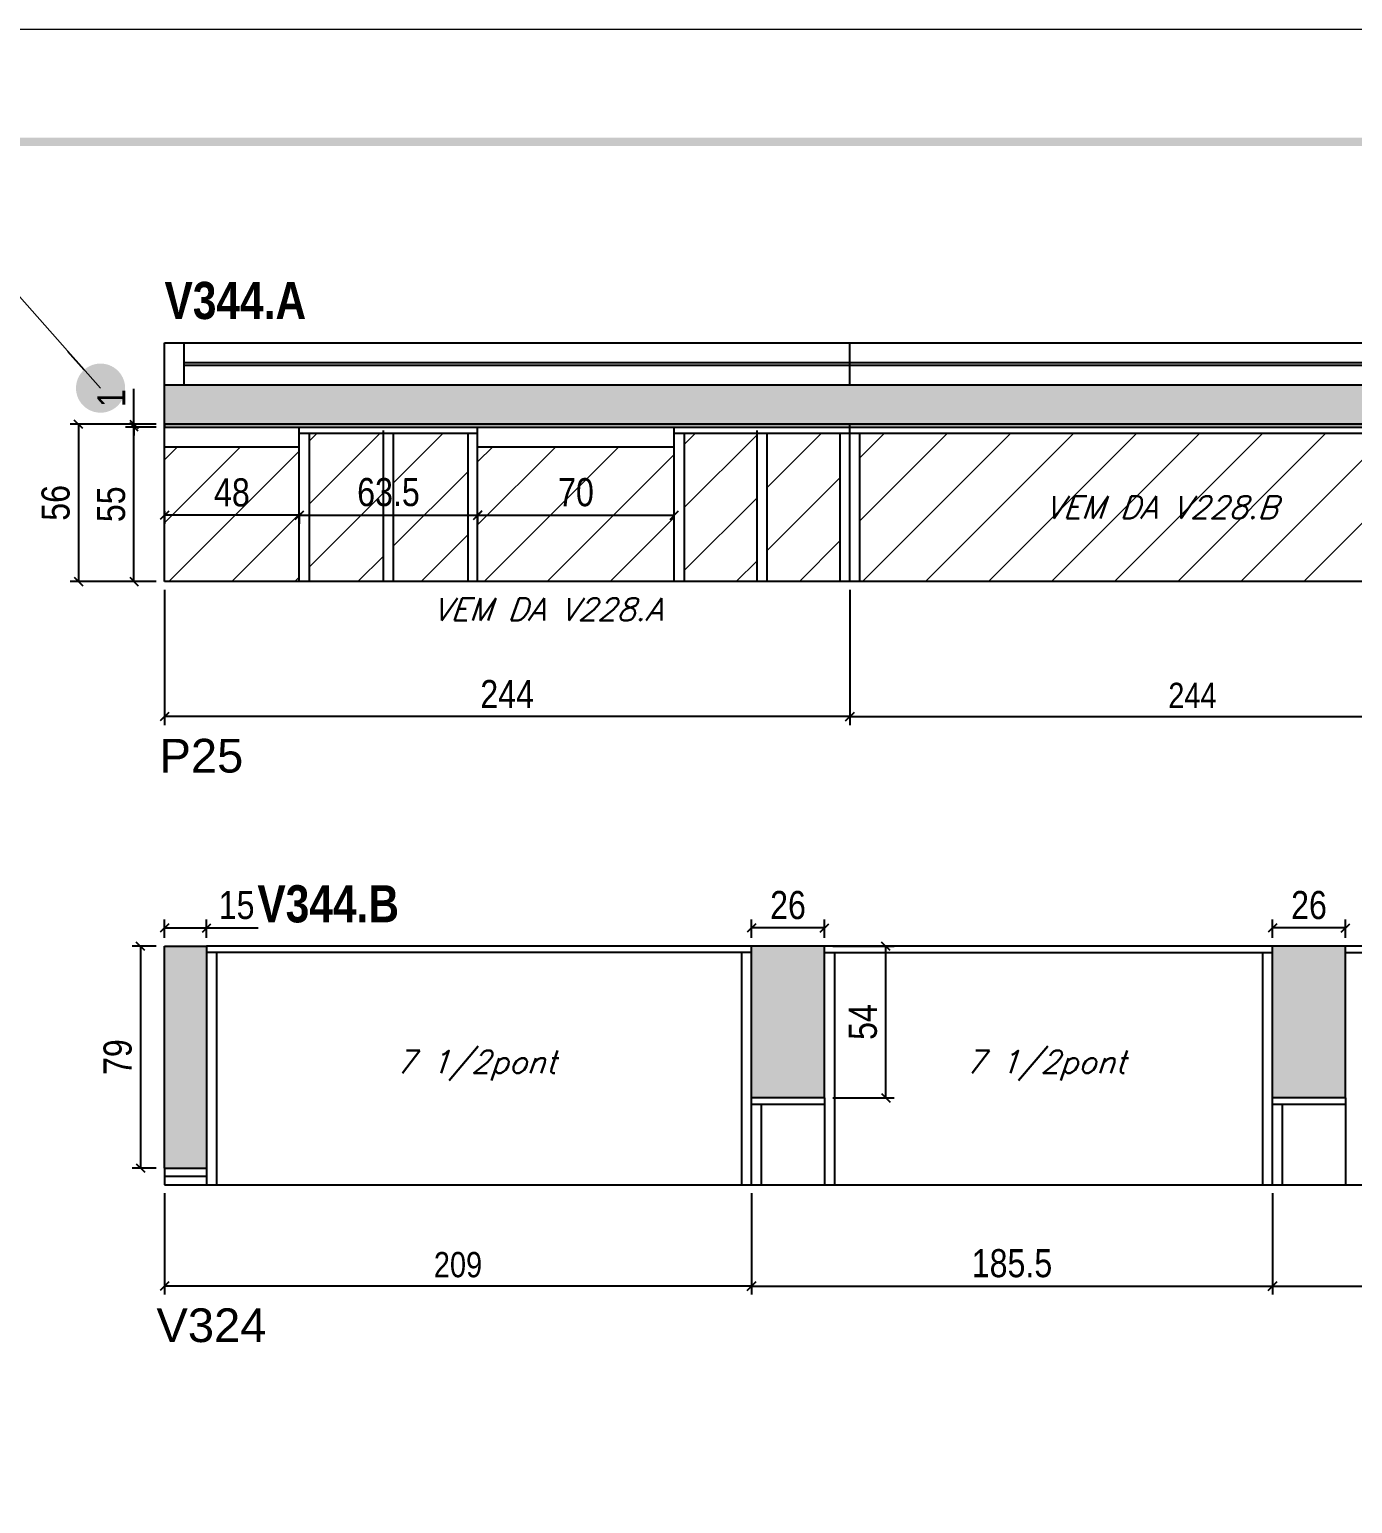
# Model space of a CAD drawing. Extents: x 13154 to 22413, y 1253 to 30260.
# Drawn here: x 16913 to 17384, y 21304 to 21829 of the extents above; entities that cross this region are included whole.
import ezdxf

# ---------------------------------------------------------------- set-up
doc = ezdxf.new("R2010")
doc.units = 0
doc.linetypes.add('DASHED', pattern=[0.75, 0.5, -0.25])
for name, color, linetype in [('5', 5, 'Continuous'), ('COTA', 241, 'Continuous'), ('NOMENCLATURA', 7, 'Continuous'), ('Painéis', 200, 'Continuous'), ('SARR_2.2x7', 40, 'Continuous'), ('SARR_3.5x7', 81, 'Continuous'), ('SARR_EDITAR', 141, 'Continuous'), ('texto', 7, 'Continuous')]:
    doc.layers.add(name, color=color, linetype=linetype)
for name, color, linetype, lineweight in [('Folhas', 255, 'Continuous', 9), ('Hachura', 251, 'Continuous', 9), ('SARRAFO DE PRESSAO', 251, 'DASHED', 9)]:
    doc.layers.add(name, color=color, linetype=linetype, lineweight=lineweight)
doc.styles.add('COTA TECNICA', font='techl___.ttf', dxfattribs={"height": 10})
doc.styles.add('COTA TECNICA-50', font='techl___.ttf', dxfattribs={"height": 9})
doc.styles.add('Romans', font='romans.shx')
doc.styles.get("Standard").update_dxf_attribs({"font": 'arial.ttf'})
doc.styles.add('TECNICA', font='techb___.ttf', dxfattribs={"height": 10})
doc.dimstyles.new('3x', dxfattribs={"dimtxt": 10, "dimasz": 5, "dimexe": 7, "dimexo": 5, "dimgap": 4, "dimtad": 1, "dimdec": 4, "dimlfac": 0.333333, "dimdsep": 46, "dimtxsty": 'Standard', "dimblk": 'DOT', "dimcen": 0.09, "dimclrd": 1, "dimclre": 1, "dimclrt": 2, "dimadec": 0, "dimazin": 2, "dimtfac": 1, "dimtdec": 4, "dimtmove": 0, "dimatfit": 3, "dimldrblk": 'DOT', "dimfxl": 1, "dimtolj": 1, "dimtzin": 0, "dimlwd": 9, "dimlwe": 9, "dimarcsym": 0})
doc.dimstyles.new('COTA PAINEL-50', dxfattribs={"dimtxt": 9, "dimasz": 3, "dimexe": 3, "dimexo": 3, "dimgap": 3, "dimtad": 1, "dimdec": 1, "dimzin": 12, "dimdsep": 46, "dimtxsty": 'COTA TECNICA-50', "dimblk1": 'OBLIQUE', "dimblk2": 'OBLIQUE', "dimsah": 1, "dimcen": 0.9, "dimclrd": 4, "dimclre": 4, "dimclrt": 240, "dimadec": 1, "dimazin": 3, "dimtfac": 1, "dimtdec": 1, "dimtmove": 0, "dimatfit": 3, "dimfxl": 1, "dimtolj": 1, "dimtzin": 12, "dimarcsym": 0})
doc.dimstyles.new('PAINEL', dxfattribs={"dimtxt": 10, "dimasz": 3, "dimexe": 3, "dimexo": 3, "dimgap": 3, "dimtad": 1, "dimdec": 1, "dimzin": 12, "dimdsep": 46, "dimtxsty": 'COTA TECNICA', "dimblk1": 'OBLIQUE', "dimblk2": 'OBLIQUE', "dimsah": 1, "dimcen": 0.9, "dimclrd": 4, "dimclre": 4, "dimclrt": 240, "dimadec": 1, "dimazin": 3, "dimtfac": 1, "dimtdec": 1, "dimtmove": 0, "dimatfit": 3, "dimfxl": 1, "dimtolj": 1, "dimtzin": 12, "dimarcsym": 0})

# ---------------------------------------------------------------- blocks, each defined once
blk = doc.blocks.new('9999999999')
at = {"layer": 'Folhas'}
blk.add_lwpolyline([(98138.98, 34190.21), (99623.98, 34190.21), (99623.98, 35240.21), (98138.98, 35240.21)], close=True, dxfattribs=at)
at = {"layer": 'Folhas', "color": 30, "const_width": 3}
blk.add_lwpolyline([(98213.98, 34230.21), (99583.98, 34230.21), (99583.98, 35200.21), (98213.98, 35200.21)], close=True, dxfattribs=at)
blk = doc.blocks.new('_Oblique')
at = {"color": 0, "linetype": 'ByBlock', "lineweight": -2}
blk.add_line((-0.5, -0.5), (0.5, 0.5), dxfattribs=at)
blk = doc.blocks.new('*D34')
at = {"layer": 'COTA', "color": 4, "linetype": 'ByBlock', "lineweight": -2, "transparency": 16777216}
for p, q in [((17205.27, 21629.54), (17205.27, 21581.4)), ((17449.27, 21629.54), (17449.27, 21581.4)), ((17205.27, 21584.4), (17449.27, 21584.4))]:
    blk.add_line(p, q, dxfattribs=at)
at = {"layer": 'Defpoints', "color": 0, "linetype": 'ByBlock', "transparency": 16777216}
for p in [(17205.27, 21632.54), (17449.27, 21632.54), (17449.27, 21584.4)]:
    blk.add_point(p, dxfattribs=at)
at = {"layer": 'COTA', "color": 4, "linetype": 'ByBlock', "lineweight": -2, "transparency": 16777216, "xscale": 3, "yscale": 3, "zscale": 3, "rotation": 180}
blk.add_blockref('_Oblique', (17205.27, 21584.4), dxfattribs=at)
at = {"layer": 'COTA', "color": 4, "linetype": 'ByBlock', "lineweight": -2, "transparency": 16777216, "xscale": 3, "yscale": 3, "zscale": 3}
blk.add_blockref('_Oblique', (17449.27, 21584.4), dxfattribs=at)
at = {"layer": 'COTA', "color": 240, "linetype": 'ByBlock', "transparency": 16777216, "insert": (17327.27, 21591.97), "char_height": 9, "attachment_point": 5, "style": 'COTA TECNICA-50'}
blk.add_mtext('\\A1;244', dxfattribs=at)
blk = doc.blocks.new('*D787')
at = {"layer": 'COTA', "color": 4, "linetype": 'ByBlock', "lineweight": -2, "transparency": 16777216}
for p, q in [((16961.27, 21629.54), (16961.27, 21581.4)), ((17205.27, 21629.54), (17205.27, 21581.4)), ((17205.27, 21584.4), (16961.27, 21584.4))]:
    blk.add_line(p, q, dxfattribs=at)
at = {"layer": 'Defpoints', "color": 0, "linetype": 'ByBlock', "transparency": 16777216}
for p in [(16961.27, 21632.54), (17205.27, 21632.54), (16961.27, 21584.4)]:
    blk.add_point(p, dxfattribs=at)
at = {"layer": 'COTA', "color": 4, "linetype": 'ByBlock', "lineweight": -2, "transparency": 16777216, "xscale": 3, "yscale": 3, "zscale": 3, "rotation": 180}
blk.add_blockref('_Oblique', (16961.27, 21584.4), dxfattribs=at)
at = {"layer": 'COTA', "color": 4, "linetype": 'ByBlock', "lineweight": -2, "transparency": 16777216, "xscale": 3, "yscale": 3, "zscale": 3}
blk.add_blockref('_Oblique', (17205.27, 21584.4), dxfattribs=at)
at = {"layer": 'COTA', "color": 240, "linetype": 'ByBlock', "transparency": 16777216, "insert": (17083.27, 21592.47), "char_height": 10, "attachment_point": 5, "style": 'COTA TECNICA'}
blk.add_mtext('\\A1;244', dxfattribs=at)
blk = doc.blocks.new('*D788')
at = {"layer": 'COTA', "color": 4, "linetype": 'ByBlock', "lineweight": -2, "transparency": 16777216}
for p, q in [((16961.27, 21657.54), (16961.27, 21653.11)), ((17009.27, 21657.04), (17009.27, 21653.11)), ((17009.27, 21656.11), (16961.27, 21656.11))]:
    blk.add_line(p, q, dxfattribs=at)
at = {"layer": 'Defpoints', "color": 0, "linetype": 'ByBlock', "transparency": 16777216}
for p in [(16961.27, 21660.54), (17009.27, 21660.04), (16961.27, 21656.11)]:
    blk.add_point(p, dxfattribs=at)
at = {"layer": 'COTA', "color": 4, "linetype": 'ByBlock', "lineweight": -2, "transparency": 16777216, "xscale": 3, "yscale": 3, "zscale": 3, "rotation": 180}
blk.add_blockref('_Oblique', (16961.27, 21656.11), dxfattribs=at)
at = {"layer": 'COTA', "color": 4, "linetype": 'ByBlock', "lineweight": -2, "transparency": 16777216, "xscale": 3, "yscale": 3, "zscale": 3}
blk.add_blockref('_Oblique', (17009.27, 21656.11), dxfattribs=at)
at = {"layer": 'COTA', "color": 240, "linetype": 'ByBlock', "transparency": 16777216, "insert": (16985.27, 21664.21), "char_height": 10, "attachment_point": 5, "style": 'COTA TECNICA'}
blk.add_mtext('\\A1;48', dxfattribs=at)
blk = doc.blocks.new('*D797')
at = {"layer": 'COTA', "color": 4, "linetype": 'ByBlock', "lineweight": -2, "transparency": 16777216}
for p, q in [((16961.27, 21414.64), (16961.27, 21378.55)), ((17170.27, 21414.64), (17170.27, 21378.55)), ((17170.27, 21381.55), (16961.27, 21381.55))]:
    blk.add_line(p, q, dxfattribs=at)
at = {"layer": 'Defpoints', "color": 0, "linetype": 'ByBlock', "transparency": 16777216}
for p in [(16961.27, 21417.64), (17170.27, 21417.64), (16961.27, 21381.55)]:
    blk.add_point(p, dxfattribs=at)
at = {"layer": 'COTA', "color": 4, "linetype": 'ByBlock', "lineweight": -2, "transparency": 16777216, "xscale": 3, "yscale": 3, "zscale": 3, "rotation": 180}
blk.add_blockref('_Oblique', (16961.27, 21381.55), dxfattribs=at)
at = {"layer": 'COTA', "color": 4, "linetype": 'ByBlock', "lineweight": -2, "transparency": 16777216, "xscale": 3, "yscale": 3, "zscale": 3}
blk.add_blockref('_Oblique', (17170.27, 21381.55), dxfattribs=at)
at = {"layer": 'COTA', "color": 240, "linetype": 'ByBlock', "transparency": 16777216, "insert": (17065.77, 21389.17), "char_height": 9, "attachment_point": 5, "style": 'COTA TECNICA-50'}
blk.add_mtext('\\A1;209', dxfattribs=at)
blk = doc.blocks.new('*D798')
at = {"layer": 'COTA', "color": 4, "linetype": 'ByBlock', "lineweight": -2, "transparency": 16777216}
for p, q in [((17170.27, 21414.64), (17170.27, 21378.55)), ((17355.77, 21414.64), (17355.77, 21378.55)), ((17170.27, 21381.55), (17355.77, 21381.55))]:
    blk.add_line(p, q, dxfattribs=at)
at = {"layer": 'Defpoints', "color": 0, "linetype": 'ByBlock', "transparency": 16777216}
for p in [(17170.27, 21417.64), (17355.77, 21417.64), (17355.77, 21381.55)]:
    blk.add_point(p, dxfattribs=at)
at = {"layer": 'COTA', "color": 4, "linetype": 'ByBlock', "lineweight": -2, "transparency": 16777216, "xscale": 3, "yscale": 3, "zscale": 3, "rotation": 180}
blk.add_blockref('_Oblique', (17170.27, 21381.55), dxfattribs=at)
at = {"layer": 'COTA', "color": 4, "linetype": 'ByBlock', "lineweight": -2, "transparency": 16777216, "xscale": 3, "yscale": 3, "zscale": 3}
blk.add_blockref('_Oblique', (17355.77, 21381.55), dxfattribs=at)
at = {"layer": 'COTA', "color": 240, "linetype": 'ByBlock', "transparency": 16777216, "insert": (17263.02, 21389.68), "char_height": 10, "attachment_point": 5, "style": 'COTA TECNICA'}
blk.add_mtext('\\A1;185.5', dxfattribs=at)
blk = doc.blocks.new('*D799')
at = {"layer": 'COTA', "color": 4, "linetype": 'ByBlock', "lineweight": -2, "transparency": 16777216}
for p, q in [((17355.77, 21414.64), (17355.77, 21378.55)), ((17540.77, 21414.64), (17540.77, 21378.55)), ((17355.77, 21381.55), (17540.77, 21381.55))]:
    blk.add_line(p, q, dxfattribs=at)
at = {"layer": 'Defpoints', "color": 0, "linetype": 'ByBlock', "transparency": 16777216}
for p in [(17355.77, 21417.64), (17540.77, 21417.64), (17540.77, 21381.55)]:
    blk.add_point(p, dxfattribs=at)
at = {"layer": 'COTA', "color": 4, "linetype": 'ByBlock', "lineweight": -2, "transparency": 16777216, "xscale": 3, "yscale": 3, "zscale": 3, "rotation": 180}
blk.add_blockref('_Oblique', (17355.77, 21381.55), dxfattribs=at)
at = {"layer": 'COTA', "color": 4, "linetype": 'ByBlock', "lineweight": -2, "transparency": 16777216, "xscale": 3, "yscale": 3, "zscale": 3}
blk.add_blockref('_Oblique', (17540.77, 21381.55), dxfattribs=at)
at = {"layer": 'COTA', "color": 240, "linetype": 'ByBlock', "transparency": 16777216, "insert": (17448.27, 21389.68), "char_height": 10, "attachment_point": 5, "style": 'COTA TECNICA'}
blk.add_mtext('\\A1;185', dxfattribs=at)
blk = doc.blocks.new('*D668')
at = {"layer": 'COTA', "color": 4, "linetype": 'ByBlock', "lineweight": -2, "transparency": 16777216}
for p, q in [((17170.27, 21505.64), (17170.27, 21512.14)), ((17196.27, 21505.64), (17196.27, 21512.14)), ((17196.27, 21509.14), (17170.27, 21509.14))]:
    blk.add_line(p, q, dxfattribs=at)
at = {"layer": 'Defpoints', "color": 0, "linetype": 'ByBlock', "transparency": 16777216}
for p in [(17170.27, 21509.14), (17170.27, 21502.64), (17196.27, 21502.64)]:
    blk.add_point(p, dxfattribs=at)
at = {"layer": 'COTA', "color": 4, "linetype": 'ByBlock', "lineweight": -2, "transparency": 16777216, "xscale": 3, "yscale": 3, "zscale": 3, "rotation": 180}
blk.add_blockref('_Oblique', (17170.27, 21509.14), dxfattribs=at)
at = {"layer": 'COTA', "color": 4, "linetype": 'ByBlock', "lineweight": -2, "transparency": 16777216, "xscale": 3, "yscale": 3, "zscale": 3}
blk.add_blockref('_Oblique', (17196.27, 21509.14), dxfattribs=at)
at = {"layer": 'COTA', "color": 240, "linetype": 'ByBlock', "transparency": 16777216, "insert": (17183.27, 21517.24), "char_height": 10, "attachment_point": 5, "style": 'COTA TECNICA'}
blk.add_mtext('\\A1;26', dxfattribs=at)
blk = doc.blocks.new('*D669')
at = {"layer": 'COTA', "color": 4, "linetype": 'ByBlock', "lineweight": -2, "transparency": 16777216}
for p, q in [((17355.77, 21505.64), (17355.77, 21512.14)), ((17381.77, 21505.64), (17381.77, 21512.14)), ((17381.77, 21509.14), (17355.77, 21509.14))]:
    blk.add_line(p, q, dxfattribs=at)
at = {"layer": 'Defpoints', "color": 0, "linetype": 'ByBlock', "transparency": 16777216}
for p in [(17355.77, 21509.14), (17355.77, 21502.64), (17381.77, 21502.64)]:
    blk.add_point(p, dxfattribs=at)
at = {"layer": 'COTA', "color": 4, "linetype": 'ByBlock', "lineweight": -2, "transparency": 16777216, "xscale": 3, "yscale": 3, "zscale": 3, "rotation": 180}
blk.add_blockref('_Oblique', (17355.77, 21509.14), dxfattribs=at)
at = {"layer": 'COTA', "color": 4, "linetype": 'ByBlock', "lineweight": -2, "transparency": 16777216, "xscale": 3, "yscale": 3, "zscale": 3}
blk.add_blockref('_Oblique', (17381.77, 21509.14), dxfattribs=at)
at = {"layer": 'COTA', "color": 240, "linetype": 'ByBlock', "transparency": 16777216, "insert": (17368.77, 21517.24), "char_height": 10, "attachment_point": 5, "style": 'COTA TECNICA'}
blk.add_mtext('\\A1;26', dxfattribs=at)
blk = doc.blocks.new('*D670')
at = {"layer": 'COTA', "color": 4, "linetype": 'ByBlock', "lineweight": -2, "transparency": 16777216}
for p, q in [((16961.27, 21505.64), (16961.27, 21512.14)), ((16976.27, 21505.64), (16976.27, 21512.14)), ((16961.27, 21509.14), (16976.27, 21509.14)), ((16976.27, 21509.14), (16994.64, 21509.14))]:
    blk.add_line(p, q, dxfattribs=at)
at = {"layer": 'Defpoints', "color": 0, "linetype": 'ByBlock', "transparency": 16777216}
for p in [(16976.27, 21509.14), (16961.27, 21502.64), (16976.27, 21502.64)]:
    blk.add_point(p, dxfattribs=at)
at = {"layer": 'COTA', "color": 4, "linetype": 'ByBlock', "lineweight": -2, "transparency": 16777216, "xscale": 3, "yscale": 3, "zscale": 3, "rotation": 180}
blk.add_blockref('_Oblique', (16961.27, 21509.14), dxfattribs=at)
at = {"layer": 'COTA', "color": 4, "linetype": 'ByBlock', "lineweight": -2, "transparency": 16777216, "xscale": 3, "yscale": 3, "zscale": 3}
blk.add_blockref('_Oblique', (16976.27, 21509.14), dxfattribs=at)
at = {"layer": 'COTA', "color": 240, "linetype": 'ByBlock', "transparency": 16777216, "insert": (16986.95, 21517.25), "char_height": 10, "attachment_point": 5, "style": 'COTA TECNICA'}
blk.add_mtext('\\A1;15', dxfattribs=at)
blk = doc.blocks.new('*D671')
at = {"layer": 'COTA', "color": 4, "linetype": 'ByBlock', "lineweight": -2, "transparency": 16777216}
for p, q in [((17009.27, 21657.04), (17009.27, 21653.11)), ((17072.77, 21657.04), (17072.77, 21653.11)), ((17009.27, 21656.11), (17072.77, 21656.11))]:
    blk.add_line(p, q, dxfattribs=at)
at = {"layer": 'Defpoints', "color": 0, "linetype": 'ByBlock', "transparency": 16777216}
for p in [(17009.27, 21660.04), (17072.77, 21660.04), (17072.77, 21656.11)]:
    blk.add_point(p, dxfattribs=at)
at = {"layer": 'COTA', "color": 4, "linetype": 'ByBlock', "lineweight": -2, "transparency": 16777216, "xscale": 3, "yscale": 3, "zscale": 3, "rotation": 180}
blk.add_blockref('_Oblique', (17009.27, 21656.11), dxfattribs=at)
at = {"layer": 'COTA', "color": 4, "linetype": 'ByBlock', "lineweight": -2, "transparency": 16777216, "xscale": 3, "yscale": 3, "zscale": 3}
blk.add_blockref('_Oblique', (17072.77, 21656.11), dxfattribs=at)
at = {"layer": 'COTA', "color": 240, "linetype": 'ByBlock', "transparency": 16777216, "insert": (17041.02, 21664.33), "char_height": 10, "attachment_point": 5, "style": 'COTA TECNICA'}
blk.add_mtext('\\A1;63.5', dxfattribs=at)
blk = doc.blocks.new('*D672')
at = {"layer": 'COTA', "color": 4, "linetype": 'ByBlock', "lineweight": -2, "transparency": 16777216}
for p, q in [((17072.77, 21657.04), (17072.77, 21653.18)), ((17072.77, 21656.18), (17142.77, 21656.18))]:
    blk.add_line(p, q, dxfattribs=at)
at = {"layer": 'Defpoints', "color": 0, "linetype": 'ByBlock', "transparency": 16777216}
for p in [(17072.77, 21660.04), (17142.77, 21656.18), (17142.77, 21656.18)]:
    blk.add_point(p, dxfattribs=at)
at = {"layer": 'COTA', "color": 4, "linetype": 'ByBlock', "lineweight": -2, "transparency": 16777216, "xscale": 3, "yscale": 3, "zscale": 3, "rotation": 180}
blk.add_blockref('_Oblique', (17072.77, 21656.18), dxfattribs=at)
at = {"layer": 'COTA', "color": 4, "linetype": 'ByBlock', "lineweight": -2, "transparency": 16777216, "xscale": 3, "yscale": 3, "zscale": 3}
blk.add_blockref('_Oblique', (17142.77, 21656.18), dxfattribs=at)
at = {"layer": 'COTA', "color": 240, "linetype": 'ByBlock', "transparency": 16777216, "insert": (17107.77, 21664.29), "char_height": 10, "attachment_point": 5, "style": 'COTA TECNICA'}
blk.add_mtext('\\A1;70', dxfattribs=at)
blk = doc.blocks.new('*D684')
at = {"layer": 'COTA', "color": 4, "linetype": 'ByBlock', "lineweight": -2, "transparency": 16777216}
for p, q in [((17199.27, 21502.64), (17221.09, 21502.64)), ((17218.09, 21448.64), (17218.09, 21502.64)), ((17199.27, 21448.64), (17221.09, 21448.64))]:
    blk.add_line(p, q, dxfattribs=at)
at = {"layer": 'Defpoints', "color": 0, "linetype": 'ByBlock', "transparency": 16777216}
for p in [(17196.27, 21502.64), (17218.09, 21502.64), (17196.27, 21448.64)]:
    blk.add_point(p, dxfattribs=at)
at = {"layer": 'COTA', "color": 4, "linetype": 'ByBlock', "lineweight": -2, "transparency": 16777216, "xscale": 3, "yscale": 3, "zscale": 3}
for p, rotation in [((17218.09, 21502.64), 90), ((17218.09, 21448.64), 270)]:
    blk.add_blockref('_Oblique', p, dxfattribs=dict(at, rotation=rotation))
at = {"layer": 'COTA', "color": 240, "linetype": 'ByBlock', "transparency": 16777216, "insert": (17209.98, 21475.64), "char_height": 10, "attachment_point": 5, "rotation": 90, "style": 'COTA TECNICA'}
blk.add_mtext('\\A1;54', dxfattribs=at)
blk = doc.blocks.new('*D685')
at = {"layer": 'COTA', "color": 4, "linetype": 'ByBlock', "lineweight": -2, "transparency": 16777216}
for p, q in [((17199.27, 21502.64), (17221.09, 21502.64)), ((17218.09, 21448.64), (17218.09, 21502.64)), ((17199.27, 21448.64), (17221.09, 21448.64))]:
    blk.add_line(p, q, dxfattribs=at)
at = {"layer": 'Defpoints', "color": 0, "linetype": 'ByBlock', "transparency": 16777216}
for p in [(17196.27, 21502.64), (17218.09, 21502.64), (17196.27, 21448.64)]:
    blk.add_point(p, dxfattribs=at)
at = {"layer": 'COTA', "color": 4, "linetype": 'ByBlock', "lineweight": -2, "transparency": 16777216, "xscale": 3, "yscale": 3, "zscale": 3}
for p, rotation in [((17218.09, 21502.64), 90), ((17218.09, 21448.64), 270)]:
    blk.add_blockref('_Oblique', p, dxfattribs=dict(at, rotation=rotation))
at = {"layer": 'COTA', "color": 240, "linetype": 'ByBlock', "transparency": 16777216, "insert": (17209.98, 21475.64), "char_height": 10, "attachment_point": 5, "rotation": 90, "style": 'COTA TECNICA'}
blk.add_mtext('\\A1;54', dxfattribs=at)
blk = doc.blocks.new('*D697')
at = {"layer": 'COTA', "color": 4, "linetype": 'ByBlock', "lineweight": -2, "transparency": 16777216}
for p, q in [((16958.27, 21502.64), (16949.72, 21502.64)), ((16952.72, 21502.64), (16952.72, 21423.64)), ((16958.27, 21423.64), (16949.72, 21423.64))]:
    blk.add_line(p, q, dxfattribs=at)
at = {"layer": 'Defpoints', "color": 0, "linetype": 'ByBlock', "transparency": 16777216}
for p in [(16961.27, 21502.64), (16952.72, 21423.64), (16961.27, 21423.64)]:
    blk.add_point(p, dxfattribs=at)
at = {"layer": 'COTA', "color": 4, "linetype": 'ByBlock', "lineweight": -2, "transparency": 16777216, "xscale": 3, "yscale": 3, "zscale": 3}
for p, rotation in [((16952.72, 21502.64), 90), ((16952.72, 21423.64), 270)]:
    blk.add_blockref('_Oblique', p, dxfattribs=dict(at, rotation=rotation))
at = {"layer": 'COTA', "color": 240, "linetype": 'ByBlock', "transparency": 16777216, "insert": (16944.62, 21463.14), "char_height": 10, "attachment_point": 5, "rotation": 90, "style": 'COTA TECNICA'}
blk.add_mtext('\\A1;79', dxfattribs=at)
blk = doc.blocks.new('*D3304')
at = {"layer": 'COTA', "color": 4, "lineweight": -2, "transparency": 16777216}
for p, q in [((16958.27, 21688.54), (16927.66, 21688.54)), ((16930.66, 21688.54), (16930.66, 21632.54)), ((16958.27, 21632.54), (16927.66, 21632.54))]:
    blk.add_line(p, q, dxfattribs=at)
at = {"layer": 'Defpoints', "color": 0, "transparency": 16777216}
for p in [(16961.27, 21688.54), (16930.66, 21632.54), (16961.27, 21632.54)]:
    blk.add_point(p, dxfattribs=at)
at = {"layer": 'COTA', "color": 4, "lineweight": -2, "transparency": 16777216, "xscale": 3, "yscale": 3, "zscale": 3}
for p, rotation in [((16930.66, 21688.54), 90), ((16930.66, 21632.54), 270)]:
    blk.add_blockref('_Oblique', p, dxfattribs=dict(at, rotation=rotation))
at = {"layer": 'COTA', "color": 240, "transparency": 16777216, "insert": (16922.55, 21660.54), "char_height": 10, "attachment_point": 5, "rotation": 90, "style": 'COTA TECNICA'}
blk.add_mtext('\\A1;56', dxfattribs=at)
blk = doc.blocks.new('*D3305')
at = {"layer": 'COTA', "color": 4, "lineweight": -2, "transparency": 16777216}
for p, q in [((16958.27, 21687.54), (16947.41, 21687.54)), ((16950.41, 21632.54), (16950.41, 21687.54)), ((16958.27, 21632.54), (16947.41, 21632.54))]:
    blk.add_line(p, q, dxfattribs=at)
at = {"layer": 'Defpoints', "color": 0, "transparency": 16777216}
for p in [(16950.41, 21687.54), (16961.27, 21687.54), (16961.27, 21632.54)]:
    blk.add_point(p, dxfattribs=at)
at = {"layer": 'COTA', "color": 4, "lineweight": -2, "transparency": 16777216, "xscale": 3, "yscale": 3, "zscale": 3}
for p, rotation in [((16950.41, 21687.54), 90), ((16950.41, 21632.54), 270)]:
    blk.add_blockref('_Oblique', p, dxfattribs=dict(at, rotation=rotation))
at = {"layer": 'COTA', "color": 240, "transparency": 16777216, "insert": (16942.3, 21660.04), "char_height": 10, "attachment_point": 5, "rotation": 90, "style": 'COTA TECNICA'}
blk.add_mtext('\\A1;55', dxfattribs=at)
blk = doc.blocks.new('*D3306')
at = {"layer": 'COTA', "color": 4, "lineweight": -2, "transparency": 16777216}
for p, q in [((16950.41, 21688.54), (16950.41, 21701.12)), ((16958.27, 21688.54), (16947.41, 21688.54)), ((16950.41, 21687.54), (16950.41, 21688.54)), ((16958.27, 21687.54), (16947.41, 21687.54)), ((16950.41, 21687.54), (16950.41, 21684.54))]:
    blk.add_line(p, q, dxfattribs=at)
at = {"layer": 'Defpoints', "color": 0, "transparency": 16777216}
for p in [(16950.41, 21688.54), (16961.27, 21688.54), (16961.27, 21687.54)]:
    blk.add_point(p, dxfattribs=at)
at = {"layer": 'COTA', "color": 4, "lineweight": -2, "transparency": 16777216, "xscale": 3, "yscale": 3, "zscale": 3}
for p, rotation in [((16950.41, 21688.54), 270), ((16950.41, 21687.54), 90)]:
    blk.add_blockref('_Oblique', p, dxfattribs=dict(at, rotation=rotation))
at = {"layer": 'COTA', "color": 240, "transparency": 16777216, "insert": (16942.35, 21697.83), "char_height": 10, "attachment_point": 5, "rotation": 90, "style": 'COTA TECNICA'}
blk.add_mtext('\\A1;1', dxfattribs=at)
blk = doc.blocks.new('_Dot')
at = {"color": 0, "linetype": 'ByBlock', "lineweight": -2}
blk.add_line((-0.5, 0), (-1, 0), dxfattribs=at)
at = {"color": 0, "linetype": 'ByBlock', "const_width": 0.5}
blk.add_lwpolyline([(-0.25, 0, 1), (0.25, 0, 1)], format="xyb", close=True, dxfattribs=at)

msp = doc.modelspace()

# ---------------------------------------------------------------- hatches: boundary and pattern name
at = {"layer": 'COTA', "linetype": 'ByBlock'}
h = msp.add_hatch(dxfattribs=at)
h.set_pattern_fill('AR-CONC', color=256, scale=0.03)
h.set_pattern_definition([(50, (-115866.6203, -5371.0305), (5.46554007, -0.47817257), [0.5715, -6.2865]), (355, (-115866.62, -5371.0305), (-1.05730264, 5.73170536), [0.4572, -5.02921753]), (100.4514447, (-115866.165, -5371.0704), (4.40823741, 5.25353256), [0.48570026, -5.34270734]), (46.1842, (-115866.62, -5369.5065), (8.13237123, -1.26126984), [0.85725, -9.42975]), (96.6355576, (-115865.9426, -5369.612), (7.122124, 7.42278374), [0.7285507, -8.01406824]), (351.184151, (-115866.62, -5369.5065), (7.122124, 7.42278374), [0.685799, -7.54379196]), (21, (-115865.8583, -5369.8875), (4.54843174, -3.06795595), [0.5715, -6.2865]), (326, (-115865.858, -5369.8875), (1.85406085, 5.52563898), [0.4572, -5.0292]), (71.451445, (-115865.479, -5370.143), (6.40249258, 2.45768307), [0.48570026, -5.34269813]), (37.5, (-115866.6203, -5371.0305), (0.092658098, 2.536651166), [0, -4.96824, 0, -5.1054, 0, -5.04825]), (7.5, (-115866.6203, -5371.0305), (2.004589875, 3.005417245), [0, -2.91084, 0, -4.85394, 0, -1.92405]), (327.5, (-115868.3195, -5371.0305), (4.067717855, -0.17186232), [0, -1.905, 0, -5.9436, 0, -7.8867]), (317.5, (-115869.0815, -5371.0305), (4.44387544, 0.76279473), [0, -2.4765, 0, -3.94716, 0, -5.6007])])
h.paths.add_polyline_path([(17558.77, 21638.54), (17573.77, 21638.54), (17573.77, 21711.54), (17558.77, 21711.54), (17558.77, 21702.54), (16961.27, 21702.54), (16961.27, 21688.54), (17558.77, 21688.54)])
h = msp.add_hatch(dxfattribs=at)
h.set_pattern_fill('AR-CONC', color=256, scale=0.03)
h.set_pattern_definition([(50, (-115866.6203, -5389.0664), (5.46554007, -0.47817257), [0.5715, -6.2865]), (355, (-115866.62, -5389.0664), (-1.05730264, 5.73170536), [0.4572, -5.02921753]), (100.4514447, (-115866.165, -5389.106), (4.40823741, 5.25353256), [0.48570026, -5.34270734]), (46.1842, (-115866.62, -5387.5424), (8.13237123, -1.26126984), [0.85725, -9.42975]), (96.6355576, (-115865.9426, -5387.6475), (7.122124, 7.42278374), [0.7285507, -8.01406824]), (351.184151, (-115866.62, -5387.542), (7.122124, 7.42278374), [0.685799, -7.54379196]), (21, (-115865.8583, -5387.9234), (4.54843174, -3.06795595), [0.5715, -6.2865]), (326, (-115865.858, -5387.9234), (1.85406085, 5.52563898), [0.4572, -5.0292]), (71.451445, (-115865.479, -5388.179), (6.40249258, 2.45768307), [0.48570026, -5.34269813]), (37.5, (-115866.6203, -5389.0664), (0.092658098, 2.536651166), [0, -4.96824, 0, -5.1054, 0, -5.04825]), (7.5, (-115866.6203, -5389.0664), (2.004589875, 3.005417245), [0, -2.91084, 0, -4.85394, 0, -1.92405]), (327.5, (-115868.3195, -5389.0664), (4.067717855, -0.17186232), [0, -1.905, 0, -5.9436, 0, -7.8867]), (317.5, (-115869.0815, -5389.0664), (4.44387544, 0.76279473), [0, -2.4765, 0, -3.94716, 0, -5.6007])])
h.paths.add_polyline_path([(16976.27, 21502.64), (16961.27, 21502.64), (16961.27, 21423.64), (16976.27, 21423.64)])
h.paths.add_polyline_path([(17196.27, 21502.64), (17170.27, 21502.64), (17170.27, 21448.64), (17196.27, 21448.64)])
h.paths.add_polyline_path([(17355.77, 21448.64), (17381.77, 21448.64), (17381.77, 21502.64), (17355.77, 21502.64)])
at = {"layer": 'Hachura', "linetype": 'ByBlock'}
h = msp.add_hatch(dxfattribs=at)
h.set_pattern_fill('ANSI31', color=256, scale=5)
h.paths.add_polyline_path([(17012.77, 21632.54), (17039.24, 21632.54), (17039.24, 21685.34), (17012.77, 21685.34)])
h.paths.add_polyline_path([(17009.27, 21632.54), (17009.27, 21680.54), (16961.27, 21680.54), (16961.27, 21632.54)])
h.paths.add_polyline_path([(17042.74, 21632.54), (17069.27, 21632.54), (17069.27, 21685.34), (17042.74, 21685.34)])
h.paths.add_polyline_path([(17142.77, 21632.54), (17142.77, 21680.54), (17072.77, 21680.54), (17072.77, 21632.54)])
h.paths.add_polyline_path([(17172.24, 21685.34), (17146.27, 21685.34), (17146.27, 21632.54), (17172.24, 21632.54)])
h.paths.add_polyline_path([(17201.77, 21685.34), (17175.74, 21685.34), (17175.74, 21632.54), (17201.77, 21632.54)])
h.paths.add_polyline_path([(17423.77, 21632.54), (17423.77, 21685.34), (17208.77, 21685.34), (17208.77, 21632.54)])
h.paths.add_polyline_path([(17449.27, 21680.54), (17427.27, 21680.54), (17427.27, 21632.54), (17449.27, 21632.54)])
h.paths.add_polyline_path([(17497.27, 21632.54), (17497.27, 21680.54), (17449.27, 21680.54), (17449.27, 21632.54)])
h.paths.add_polyline_path([(17500.77, 21632.54), (17527.88, 21632.54), (17527.88, 21685.34), (17500.77, 21685.34)])
h.paths.add_polyline_path([(17531.38, 21632.54), (17555.27, 21632.54), (17555.27, 21685.34), (17531.38, 21685.34)])

# ---------------------------------------------------------------- linework, layer by layer
at = {"layer": 'COTA', "linetype": 'ByBlock'}
for p, q in [((16961.27, 21688.54), (16961.27, 21702.54)), ((17009.27, 21632.54), (17009.27, 21687.54)), ((17039.24, 21632.54), (17039.24, 21686.34)), ((17172.24, 21632.54), (17172.24, 21686.34)), ((16961.27, 21423.64), (16961.27, 21502.64)), ((16961.27, 21502.64), (16976.27, 21502.64)), ((17196.27, 21502.64), (17170.27, 21502.64)), ((17381.77, 21502.64), (17355.77, 21502.64)), ((17196.27, 21448.64), (17196.27, 21417.64)), ((17381.77, 21448.64), (17381.77, 21417.64)), ((16976.27, 21423.64), (16976.27, 21417.64))]:
    msp.add_line(p, q, dxfattribs=at)
at = {"layer": 'Painéis', "linetype": 'Continuous'}
for p, q in [((16961.27, 21717.54), (17573.77, 21717.54)), ((16961.27, 21702.54), (16961.27, 21717.54)), ((17205.27, 21702.54), (17205.27, 21717.54)), ((16961.27, 21702.54), (17558.77, 21702.54)), ((16961.27, 21632.54), (16961.27, 21688.54)), ((16961.27, 21688.54), (17558.77, 21688.54)), ((17205.27, 21632.54), (17205.27, 21688.54)), ((17573.77, 21632.54), (16961.27, 21632.54)), ((17170.27, 21502.64), (16976.27, 21502.64)), ((16976.27, 21502.64), (16976.27, 21423.64)), ((17170.27, 21417.64), (17170.27, 21502.64)), ((17355.77, 21502.64), (17196.27, 21502.64)), ((17196.27, 21448.64), (17196.27, 21502.64)), ((17355.77, 21417.64), (17355.77, 21502.64)), ((17540.77, 21502.64), (17381.77, 21502.64)), ((17381.77, 21448.64), (17381.77, 21502.64)), ((17196.27, 21448.64), (17170.27, 21448.64)), ((17381.77, 21448.64), (17355.77, 21448.64)), ((16961.27, 21423.64), (16961.27, 21417.64)), ((16961.27, 21423.64), (16976.27, 21423.64)), ((16961.27, 21417.64), (17540.77, 21417.64))]:
    msp.add_line(p, q, dxfattribs=at)
msp.add_lwpolyline([(16961.27, 21687.54), (17558.77, 21687.54), (17558.77, 21688.54), (16961.27, 21688.54)], close=True, dxfattribs=at)
at = {"layer": 'SARR_2.2x7', "linetype": 'Continuous'}
for p, q in [((16968.27, 21702.54), (16968.27, 21717.54)), ((16968.27, 21710.54), (17205.27, 21710.54)), ((16968.27, 21709.54), (17205.27, 21709.54)), ((17205.27, 21710.54), (17449.27, 21710.54)), ((17205.27, 21709.54), (17449.27, 21709.54)), ((17009.27, 21685.34), (17072.77, 21685.34)), ((17142.77, 21685.34), (17205.27, 21685.34)), ((17205.27, 21685.34), (17427.27, 21685.34)), ((16961.27, 21680.54), (17009.27, 21680.54)), ((17072.77, 21680.54), (17142.77, 21680.54)), ((17170.27, 21500.44), (16976.27, 21500.44)), ((17196.27, 21500.44), (17355.77, 21500.44)), ((17381.77, 21500.44), (17525.77, 21500.44)), ((17170.27, 21446.44), (17196.27, 21446.44)), ((17355.77, 21446.44), (17381.77, 21446.44))]:
    msp.add_line(p, q, dxfattribs=at)
at = {"layer": 'SARR_3.5x7'}
for p, q in [((17012.77, 21685.34), (17012.77, 21632.54)), ((17042.74, 21685.34), (17042.74, 21632.54)), ((17069.27, 21685.34), (17069.27, 21632.54)), ((17072.77, 21632.54), (17072.77, 21687.54)), ((17142.77, 21632.54), (17142.77, 21687.54)), ((17146.27, 21685.34), (17146.27, 21632.54)), ((17175.74, 21685.34), (17175.74, 21632.54)), ((17201.77, 21685.34), (17201.77, 21632.54)), ((17208.77, 21685.34), (17208.77, 21632.54)), ((16979.77, 21500.44), (16979.77, 21417.64)), ((17166.77, 21500.44), (17166.77, 21417.64)), ((17199.77, 21500.44), (17199.77, 21417.64)), ((17352.27, 21500.44), (17352.27, 21417.64)), ((17173.77, 21446.44), (17173.77, 21417.64)), ((17359.27, 21446.44), (17359.27, 21417.64))]:
    msp.add_line(p, q, dxfattribs=at)
at = {"layer": 'SARR_EDITAR', "linetype": 'ByBlock'}
msp.add_line((16976.27, 21420.64), (16961.27, 21420.64), dxfattribs=at)

# ---------------------------------------------------------------- block references
at = {"layer": 'SARRAFO DE PRESSAO', "color": 6, "linetype": 'ByBlock'}
msp.add_blockref('9999999999', (-81801.1, -13411.06), dxfattribs=at)

# ---------------------------------------------------------------- texts
at = {"layer": '5', "linetype": 'Continuous'}
for s, rotation, p in [('P25', 360, (16959.5, 21564.5)), ('V324', 0, (16958.41, 21361.65))]:
    msp.add_text(s, height=12, rotation=rotation, dxfattribs=at).set_placement(p)
at = {"layer": 'NOMENCLATURA', "style": 'TECNICA'}
for s, p in [('V344.A', (16961.27, 21726.05)), ('V344.B', (16994.35, 21511.16))]:
    msp.add_text(s, height=13.2, dxfattribs=at).set_placement(p)
at = {"layer": 'texto', "color": 2, "char_height": 8, "attachment_point": 5, "style": 'Romans'}
for s, insert in [('{\\Q19;\\C256;VEM DA V228.B}', (17316.27, 21658.94)), ('{\\Q19;\\C256;VEM DA V228.A}', (17097.77, 21622.64)), ('{\\Q19;\\C256;7 1/2pont}', (17072.27, 21460.14)), ('{\\Q19;\\C256;7 1/2pont}', (17275.02, 21460.14))]:
    msp.add_mtext(s, dxfattribs=dict(at, insert=insert))

# ---------------------------------------------------------------- dimensions: what is measured, and where the dimension line sits
at = {"layer": 'COTA'}
for base, p1, p2, picture, middle in [((16950.41, 21688.54), (16961.27, 21687.54), (16961.27, 21688.54), '*D3306', (16942.35, 21697.83)), ((16930.66, 21632.54), (16961.27, 21688.54), (16961.27, 21632.54), '*D3304', (16922.55, 21660.54)), ((16950.41, 21687.54), (16961.27, 21632.54), (16961.27, 21687.54), '*D3305', (16942.3, 21660.04))]:
    dim = msp.add_linear_dim(base=base, p1=p1, p2=p2, angle=90, dimstyle='PAINEL', dxfattribs=at)
    dim.commit()
    dim.dimension.update_dxf_attribs({"geometry": picture, "text_midpoint": middle})
at = {"layer": 'COTA', "linetype": 'ByBlock'}
for base, p1, p2, picture, middle in [((16961.27, 21656.11), (17009.27, 21660.04), (16961.27, 21660.54), '*D788', (16985.27, 21664.21)), ((17072.77, 21656.11), (17009.27, 21660.04), (17072.77, 21660.04), '*D671', (17041.02, 21664.33)), ((16976.27, 21509.14), (16961.27, 21502.64), (16976.27, 21502.64), '*D670', (16986.95, 21517.25)), ((17170.27, 21509.14), (17196.27, 21502.64), (17170.27, 21502.64), '*D668', (17183.27, 21517.24)), ((17355.77, 21509.14), (17381.77, 21502.64), (17355.77, 21502.64), '*D669', (17368.77, 21517.24)), ((17355.77, 21381.55), (17170.27, 21417.64), (17355.77, 21417.64), '*D798', (17263.02, 21389.68))]:
    dim = msp.add_linear_dim(base=base, p1=p1, p2=p2, dimstyle='PAINEL', dxfattribs=at)
    dim.commit()
    dim.dimension.update_dxf_attribs({"geometry": picture, "text_midpoint": middle})
for base, p1, p2, picture, middle in [((17142.77, 21656.18), (17072.77, 21660.04), (17142.77, 21656.18), '*D672', (17107.77, 21664.29)), ((17540.77, 21381.55), (17355.77, 21417.64), (17540.77, 21417.64), '*D799', (17448.27, 21389.68))]:
    dim = msp.add_linear_dim(base=base, p1=p1, p2=p2, dimstyle='PAINEL', override={"dimtmove": 1}, dxfattribs=at)
    dim.commit()
    dim.dimension.update_dxf_attribs({"geometry": picture, "text_midpoint": middle})
for base, p1, p2, angle, picture, middle in [((16961.27, 21584.4), (17205.27, 21632.54), (16961.27, 21632.54), 180, '*D787', (17083.27, 21592.47)), ((16952.72, 21423.64), (16961.27, 21502.64), (16961.27, 21423.64), 90, '*D697', (16944.62, 21463.14)), ((17218.09, 21502.64), (17196.27, 21448.64), (17196.27, 21502.64), 90, '*D684', (17209.98, 21475.64)), ((17218.09, 21502.64), (17196.27, 21448.64), (17196.27, 21502.64), 90, '*D685', (17209.98, 21475.64))]:
    dim = msp.add_linear_dim(base=base, p1=p1, p2=p2, angle=angle, dimstyle='PAINEL', dxfattribs=at)
    dim.commit()
    dim.dimension.update_dxf_attribs({"geometry": picture, "text_midpoint": middle})
for base, p1, p2, picture, middle in [((17449.27, 21584.4), (17205.27, 21632.54), (17449.27, 21632.54), '*D34', (17327.27, 21591.97)), ((16961.27, 21381.55), (17170.27, 21417.64), (16961.27, 21417.64), '*D797', (17065.77, 21389.17))]:
    dim = msp.add_linear_dim(base=base, p1=p1, p2=p2, angle=180, dimstyle='COTA PAINEL-50', override={"dimarcsym": 1}, dxfattribs=at)
    dim.commit()
    dim.dimension.update_dxf_attribs({"geometry": picture, "text_midpoint": middle})

# ---------------------------------------------------------------- leaders
at = {"layer": 'Hachura'}
msp.add_leader([(16938.5, 21701.41), (16909.65, 21734.01), (16849.58, 21734.01)], dimstyle='3x', override={"dimasz": 17.5, "dimgap": 4, "dimtad": 0}, dxfattribs=at)

doc.saveas('drawing.dxf')
